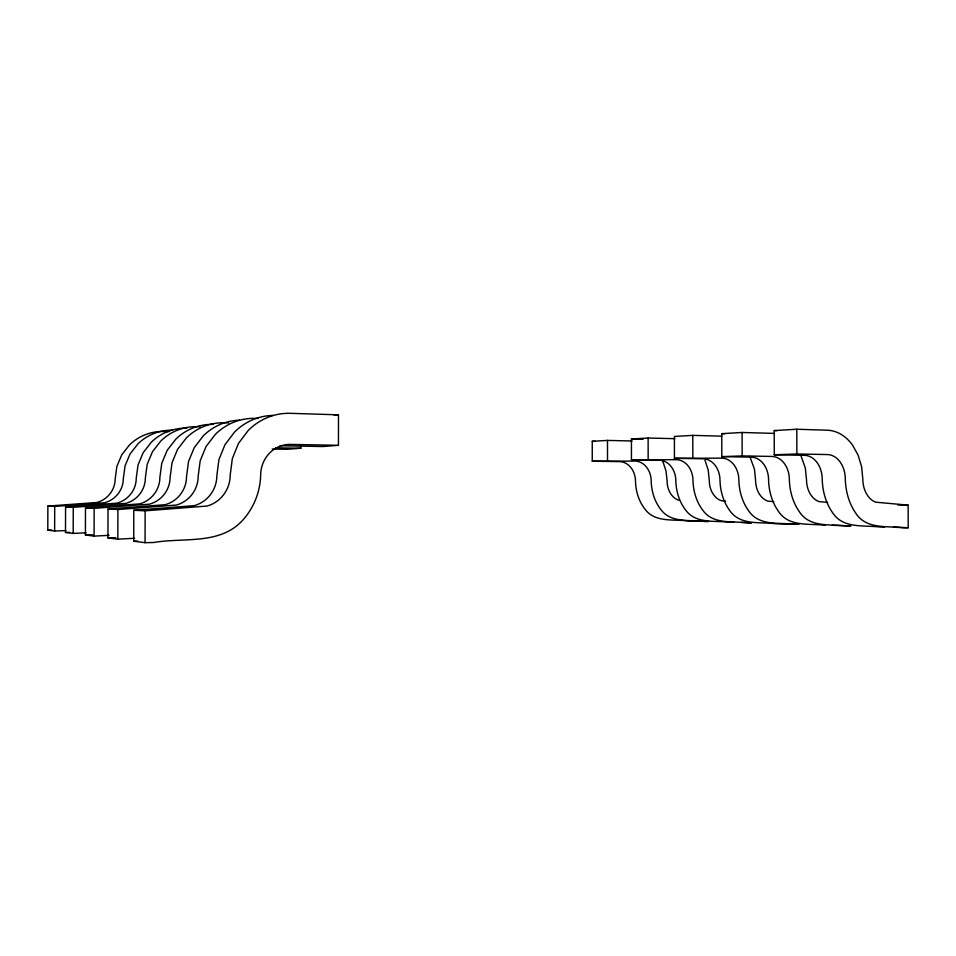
<?xml version="1.0" encoding="UTF-8"?>
<svg xmlns="http://www.w3.org/2000/svg" width="956" height="956" viewBox="0 0 956 956"><rect width="100%" height="100%" fill="white"/><g stroke="black" fill="none" stroke-linecap="round" stroke-linejoin="round"><path stroke-width="1.43" d="M272.221 449.045L287.123 449.296L300.853 448.233L300.865 445.377M338.448 445.317L338.484 414.832L290.469 413.327A62.236 58.806 87.7 0 0 248.19 430.523L238.474 443.429L232.32 458.665L230.193 475.132A32.265 31.596 84.2 0 1 207.07 506.047L145.133 510.839L133.78 510.289L133.709 541.216L145.061 542.673L153.558 542.506C183.492 537.284 220.143 545.338 242.824 520.064C253.914 507.744 260.163 491.886 260.653 475.323A31.118 29.385 87.7 0 1 290.433 444.409L338.448 445.317L322.817 446.536L280.204 445.747M65.821 530.568L54.635 531.034L47.8 530.15L47.872 506.071L96.759 502.509A25.047 24.533 2.9 0 0 115.162 478.956L116.871 466.385L121.794 454.745L129.574 444.839A47.74 47.394 80.4 0 1 163.536 431.467L169.296 431.598M54.635 531.034L54.707 506.405L104.562 502.76A25.537 25.071 3.6 0 0 123.312 478.681L125.057 465.847L130.064 453.945L137.987 443.823A48.768 48.254 83.1 0 1 172.582 430.176M86.136 532.815L73.182 533.424L65.498 532.432L65.582 506.943L116.931 503.155A26.29 25.943 5.3 0 0 136.242 478.251L138.023 464.975L143.185 452.666L151.335 442.21A50.405 49.604 85 0 1 186.898 428.133M73.182 533.424L73.254 507.313L125.666 503.43A26.828 26.553 7.3 0 0 145.36 477.952L147.176 464.365L152.446 451.77L160.751 441.075A51.552 50.537 85.8 0 1 196.996 426.687L199.959 426.758M109.068 535.348L94.082 536.113L85.407 534.99L85.478 507.911L139.564 503.884A27.676 27.521 15.3 0 0 159.867 477.462L161.743 463.385L167.157 450.348L175.713 439.27A53.393 52.006 86.5 0 1 213.033 424.392M94.082 536.113L94.154 508.341L149.411 504.194A28.286 28.19 34.1 0 0 170.132 477.128L172.044 462.704L177.577 449.332L186.312 437.991A54.683 53.034 86.8 0 1 224.373 422.779L228.723 422.887M134.545 538.264L117.839 539.172L107.956 537.893L108.028 509.022L165.137 504.708A29.337 29.17 72 0 0 186.528 476.578L188.499 461.593L194.211 447.719L203.21 435.948A56.751 54.647 87.2 0 1 239.609 420.186M117.839 539.172L117.911 509.512L176.322 505.067A30.114 29.827 79 0 0 198.179 476.196L200.186 460.816L206.018 446.583L215.22 434.502A58.22 55.783 87.4 0 1 255.288 418.358L258.24 418.441M145.061 542.673L145.133 510.839M334.218 415.382L338.484 414.832M133.78 510.289L194.259 505.64A31.369 30.867 82.9 0 0 216.857 475.574L218.936 459.561L224.959 444.743L234.459 432.172A60.563 57.551 87.6 0 1 273.105 415.406M592.266 461.234L635.011 461.079A20.028 16.288 89.3 0 1 651.203 481.191C651.478 491.253 654.466 501.147 660.596 509.225C670.789 523.446 689.539 519.49 704.56 521.498L708.504 521.438L688.332 520.984C673.466 518.989 654.932 522.92 644.786 508.915C638.739 500.992 635.764 491.265 635.501 481.358A19.682 16.121 89.3 0 0 619.476 461.605L592.266 461.234L592.254 441.302L607.502 440.405L632.107 440.991M733.969 522.239L729.978 522.299C714.706 520.279 695.633 524.246 685.368 509.715C679.13 501.398 676.119 491.229 675.832 480.916A20.578 16.551 89.3 0 0 659.389 460.254L631.45 459.848L631.438 438.995L648.132 438.015L674.888 438.685M721.78 436.163L692.789 435.374L674.41 436.462L674.434 458.318L703.126 458.772A21.57 16.981 89.3 0 1 719.999 480.426C720.298 491.205 723.357 501.84 729.775 510.588C740.159 525.692 759.781 521.689 775.459 523.733L798.965 524.282L794.854 524.342C779.009 522.287 759.16 526.314 748.739 510.958C742.25 502.02 739.167 491.181 738.857 480.211A21.988 17.148 89.3 0 0 721.816 458.139L674.434 458.318M825.351 525.31C809.254 523.243 789.058 527.27 778.602 511.544C771.982 502.306 768.875 491.157 768.564 479.888A22.657 17.411 89.3 0 0 751.261 457.135L721.804 456.645L721.768 433.666L742.095 432.471L771.851 433.331A46.235 35.193 89.3 0 1 774.468 433.534M774.229 430.582L796.814 429.244L827.322 430.212A48.744 36.065 89.3 0 1 852.513 445.078L858.106 455.14L861.619 466.743L862.826 479.147A23.709 17.065 89.3 0 0 875.684 502.175L908.14 505.138L908.2 527.7L903.898 527.784C887.204 525.716 866.184 529.708 855.692 513.061C848.797 503.047 845.63 491.097 845.295 479.028A24.366 18.033 89.3 0 0 827.382 454.554L796.862 453.981L774.264 454.781L774.229 430.582L777.097 430.666M631.45 459.848L676.394 459.681A20.96 16.718 89.3 0 1 693.004 480.725C693.303 491.217 696.338 501.565 702.648 510.05C712.961 524.82 732.248 520.817 747.676 522.86L751.703 522.789L741.354 522.466M721.804 456.645L742.143 455.916L771.886 456.442A23.111 17.59 89.3 0 1 789.369 479.649C789.692 491.145 792.823 502.509 799.515 511.962C809.983 527.939 830.417 523.912 846.681 525.979L850.888 525.908L832.365 525.322M133.709 541.216L137.855 541.132M884.575 526.959L880.321 527.043C863.794 524.964 843.013 528.979 832.521 512.607C825.697 502.832 822.554 491.121 822.22 479.291A23.852 17.853 89.3 0 0 804.474 455.331L774.264 454.781M85.407 534.99L92.804 534.87M107.956 537.893L115.772 537.762M65.498 532.432L69.716 532.361M47.8 530.15L51.803 530.09M897.803 505.007L908.14 505.138M275.842 447.79L300.853 448.233M592.254 441.302L595.122 441.373M631.438 438.995L643.197 439.282M721.768 433.666L724.72 433.749M893.442 527.246L908.2 527.7M47.872 506.071L54.707 506.405M65.582 506.943L73.254 507.313M85.478 507.911L94.154 508.341M108.028 509.022L117.911 509.512M725.64 501.052L721.302 500.681A20.47 15.941 89.3 0 1 709.328 480.808L708.217 470.113L704.954 460.111M773.763 501.649L767.847 501.135A21.45 16.324 89.3 0 1 755.587 480.306L754.439 469.097L749.803 456.406M827.729 502.402L819.065 501.625A22.526 16.694 89.3 0 1 806.505 479.757L805.322 467.986L800.566 454.638M662.867 461.473L666.033 471.033L667.133 481.262A19.586 15.571 89.3 0 0 678.796 500.275M796.814 429.244L796.862 453.981M742.095 432.471L742.143 455.916M692.789 435.374L692.825 457.673M648.132 438.015L648.156 459.25M607.502 440.405L607.514 460.684"/></g></svg>
